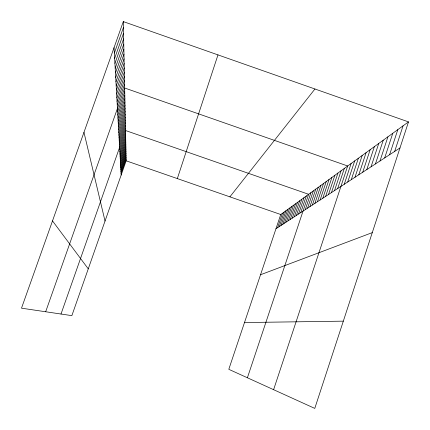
<?xml version="1.0" encoding="UTF-8"?>
<svg xmlns="http://www.w3.org/2000/svg" width="430" height="430" viewBox="0 0 430 430"><rect width="100%" height="100%" fill="white"/><g stroke="black" fill="none" stroke-linecap="round" stroke-linejoin="round"><path stroke-width="0.64" d="M408.5 121.894L314.776 408.403L228.798 369.311L280.747 214.516L408.5 121.894L123.302 21.597L21.5 308.181L71.864 315.636L126.151 160.809L123.302 21.597M177.332 178.59L217.978 54.895M371.052 166.802L378.728 143.48M375.433 163.943L383.238 140.207M379.98 160.981L387.919 136.815M384.694 157.912L392.773 133.295M389.596 154.719L397.815 129.64M394.681 151.403L403.055 125.845M344.258 184.255L351.133 163.486M347.719 182.003L354.696 160.901M351.288 179.675L358.373 158.235M354.976 177.273L362.173 155.483M358.792 174.784L366.102 152.634M362.737 172.215L370.165 149.688M366.822 169.554L374.374 146.635M317.458 201.713L323.516 183.508M320.097 199.993L326.241 181.53M322.817 198.225L329.041 179.503M325.617 196.402L331.922 177.413M328.493 194.527L334.889 175.263M331.46 192.592L337.948 173.043M334.513 190.603L341.092 170.764M337.663 188.55L344.339 168.409M273.604 389.682L347.682 165.985L124.662 88.01L45.671 311.761M288.353 220.676L293.513 205.26M290.293 219.413L295.512 203.809M292.282 218.118L297.565 202.32M294.324 216.784L299.667 200.794M296.415 215.425L301.822 199.23M298.56 214.027L304.037 197.628M300.758 212.592L306.305 195.983M247.4 377.771L308.632 194.296L125.533 130.516L61.001 314.029M305.268 209.657L310.954 192.613M307.579 208.152L313.336 190.888M309.949 206.604L315.776 189.114M312.384 205.019L318.286 187.297M314.884 203.39L320.866 185.427M277.619 227.669L282.445 213.28M279.306 226.567L284.187 212.022M281.032 225.444L285.966 210.732M282.8 224.293L287.788 209.41M284.606 223.116L289.648 208.061M286.455 221.912L291.556 206.674M119.744 149.656L125.587 133.047M119.873 151.914L125.635 135.514M119.992 154.112L125.684 137.917M120.115 156.251L125.732 140.261M120.228 158.342L125.78 142.545M120.346 160.379L125.823 144.77M120.454 162.368L125.872 146.947M120.561 164.308L125.915 149.07M120.669 166.2L125.958 151.14M120.771 168.055L125.995 153.166M120.873 169.861L126.038 155.144M120.975 171.624L126.076 157.074M121.067 173.349L126.114 158.96M116.847 97.798L124.426 76.352M117.051 101.464L124.506 80.367M117.25 105.022L124.587 84.248M117.626 111.8L124.738 91.654M117.809 115.03L124.807 95.191M117.987 118.169L124.877 98.62M118.153 121.212L124.947 101.948M118.32 124.168L125.012 105.178M118.481 127.038L125.076 108.317M118.637 129.828L125.141 111.365M118.787 132.542L125.2 114.326M118.933 135.176L125.259 117.213M119.078 137.745L125.318 120.018M119.218 140.239L125.372 122.749M119.352 142.669L125.426 125.404M119.486 145.039L125.479 127.995M114.348 53.116L123.426 27.552M114.643 58.362L123.539 33.282M114.923 63.409L123.652 38.791M115.197 68.268L123.765 44.102M115.455 72.95L123.867 49.213M115.708 77.465L123.969 54.142M115.955 81.818L124.066 58.899M116.186 86.021L124.157 63.489M116.412 90.08L124.248 67.924M116.632 94.003L124.34 72.208M229.894 196.849L314.943 88.994M275.969 228.744L399.975 147.958M260.532 274.754L372.283 232.614M244.493 322.543L343.317 321.156M126.151 160.809L280.747 214.516M52.503 220.896L88.263 268.857M83.968 132.332L105.028 221.058M114.041 47.66L121.163 175.037"/></g></svg>
